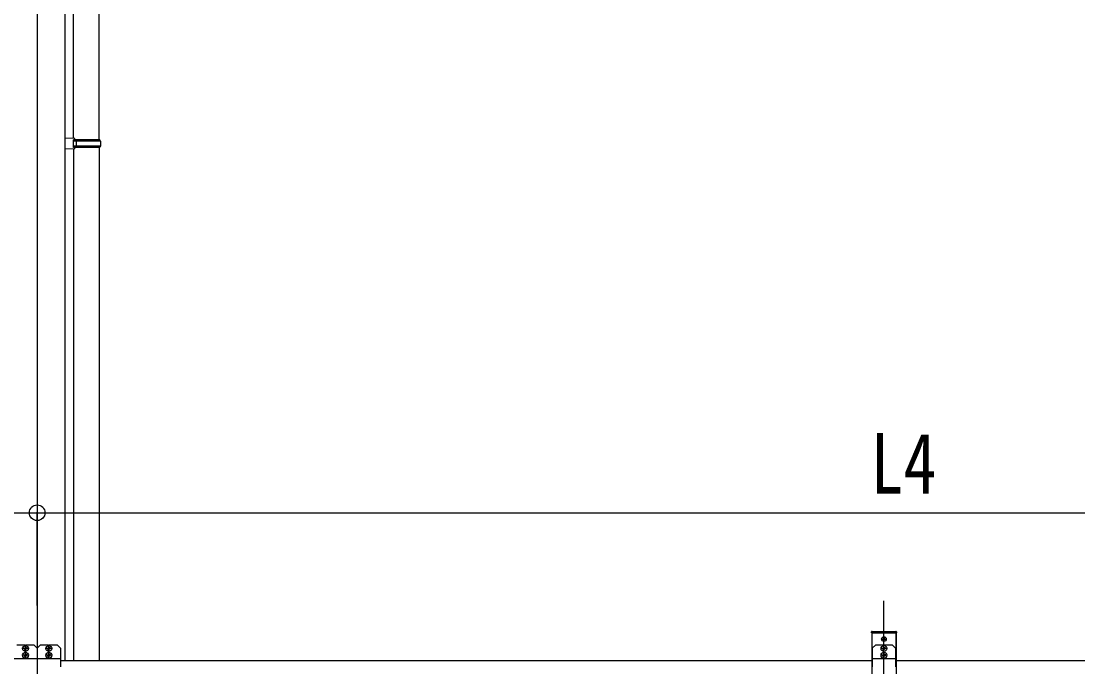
# Model space of a CAD drawing. Units: millimetres, scale not verified. Extents: x -12615 to 12615, y -8910 to 8910.
# Drawn here: x -1366 to 356, y -4873 to -3821 of the extents above; entities that cross this region are included whole.
import ezdxf
from ezdxf.enums import TextEntityAlignment as Align

# ---------------------------------------------------------------- set-up
doc = ezdxf.new("R2010")
doc.units = ezdxf.units.MM
doc.header["$LTSCALE"] = 40
for name, color, linetype in [('0-3_YKK_12', 2, 'Continuous'), ('0-4_YKK_13', 4, 'Continuous'), ('0-5_YKK_A1', 4, 'Continuous'), ('0-6_YKK_D', 6, 'Continuous')]:
    doc.layers.add(name, color=color, linetype=linetype)
doc.styles.add('ＭＳ ゴシック', font='')
doc.styles.get('ＭＳ ゴシック').set_extended_font_data('MS Gothic')

msp = doc.modelspace()

# ---------------------------------------------------------------- linework, layer by layer
at = {"layer": '0-3_YKK_12'}
for p, q in [((-1339.7, -2563.41), (-1339.7, -5737.82)), ((40.3, -5437.82), (40.3, -4765.32)), ((-1358.7, -4849.05), (-1358.7, -4837.58)), ((-1320.7, -4849.05), (-1320.7, -4837.58)), ((36.15, -4827.82), (44.45, -4827.82)), ((40.3, -4831.97), (40.3, -4823.67)), ((40.3, -4849.05), (40.3, -4837.58)), ((-1352.97, -4843.32), (-1364.44, -4843.32)), ((-1352.97, -4854.32), (-1364.44, -4854.32)), ((-1358.7, -4860.05), (-1358.7, -4848.58)), ((-1314.97, -4843.32), (-1326.44, -4843.32)), ((-1314.97, -4854.32), (-1326.44, -4854.32)), ((-1320.7, -4860.05), (-1320.7, -4848.58)), ((46.03, -4843.32), (34.56, -4843.32)), ((46.03, -4854.32), (34.56, -4854.32)), ((40.3, -4860.05), (40.3, -4848.58))]:
    msp.add_line(p, q, dxfattribs=at)
at = {"layer": '0-4_YKK_13'}
for p, q in [((-1238.5, -4015), (-1238.5, -3167.74)), ((-1280.5, -4012.44), (-1280.5, -3170.3)), ((-1278.5, -4012.5), (-1294.5, -4012.03)), ((-1294.5, -4012.03), (-1294.5, -4029.97)), ((-1278.5, -4014.5), (-1278.5, -4012.5)), ((-1278.5, -4029.5), (-1294.5, -4029.97)), ((-1278.5, -4014.5), (-1280.5, -4014.5)), ((-1237.5, -4015), (-1280.5, -4015)), ((-1236.5, -4017), (-1280.5, -4017)), ((-1236.5, -4025), (-1280.5, -4025)), ((-1237.5, -4027), (-1280.5, -4027)), ((-1280.5, -4029.55), (-1280.5, -4862.82)), ((-1278.5, -4029.5), (-1278.5, -4027.5)), ((-1276.03, -4017), (-1275.6, -4015)), ((-1238.5, -4027), (-1238.5, -4862.82)), ((-1236.5, -4017), (-1237.5, -4015)), ((-1236.5, -4025), (-1237.5, -4027)), ((-1236.5, -4017), (-1236.5, -4025)), ((19.8, -4817.82), (19.89, -4816.26)), ((20.8, -4817.82), (19.8, -4817.82)), ((20.8, -4817.82), (59.8, -4817.82)), ((20.89, -4815.32), (59.7, -4815.32)), ((-1359.42, -4837.82), (-1372.7, -4837.82)), ((-1344.7, -4837.82), (-1357.99, -4837.82)), ((-1344.7, -4837.82), (-1339.7, -4842.82)), ((-1334.7, -4837.82), (-1339.7, -4842.82)), ((-1321.42, -4837.82), (-1334.7, -4837.82)), ((-1306.7, -4837.82), (-1319.99, -4837.82)), ((-1306.7, -4837.82), (-1301.7, -4842.82)), ((26.3, -4837.82), (21.3, -4842.82)), ((39.58, -4837.82), (26.3, -4837.82)), ((38.25, -4827.47), (38.25, -4828.17)), ((38.25, -4827.47), (39.45, -4827.47)), ((38.25, -4828.17), (39.45, -4828.17)), ((39.95, -4825.77), (40.65, -4825.77)), ((39.95, -4825.77), (39.95, -4826.97)), ((39.95, -4828.67), (39.95, -4829.87)), ((39.95, -4829.87), (40.65, -4829.87)), ((40.65, -4825.77), (40.65, -4826.97)), ((40.65, -4828.67), (40.65, -4829.87)), ((54.3, -4837.82), (41.01, -4837.82)), ((41.15, -4827.47), (42.35, -4827.47)), ((41.15, -4828.17), (42.35, -4828.17)), ((42.35, -4827.47), (42.35, -4828.17)), ((54.3, -4837.82), (59.3, -4842.82)), ((-1361.08, -4842.72), (-1360.04, -4842.71)), ((-1361.08, -4843.91), (-1360.04, -4843.93)), ((-1361.08, -4853.72), (-1360.04, -4853.71)), ((-1361.08, -4854.91), (-1360.04, -4854.93)), ((-1360.04, -4842.71), (-1359.43, -4842.59)), ((-1360.04, -4843.93), (-1359.43, -4844.05)), ((-1360.04, -4853.71), (-1359.43, -4853.59)), ((-1360.04, -4854.93), (-1359.43, -4855.05)), ((-1359.32, -4841.98), (-1359.43, -4842.59)), ((-1359.32, -4844.66), (-1359.43, -4844.05)), ((-1359.32, -4852.98), (-1359.43, -4853.59)), ((-1359.32, -4855.66), (-1359.43, -4855.05)), ((-1359.3, -4840.94), (-1359.32, -4841.98)), ((-1359.3, -4845.69), (-1359.32, -4844.66)), ((-1359.3, -4851.94), (-1359.32, -4852.98)), ((-1359.3, -4856.69), (-1359.32, -4855.66)), ((-1358.11, -4840.94), (-1358.09, -4841.98)), ((-1358.11, -4845.69), (-1358.09, -4844.66)), ((-1358.11, -4851.94), (-1358.09, -4852.98)), ((-1358.11, -4856.69), (-1358.09, -4855.66)), ((-1358.09, -4841.98), (-1357.98, -4842.59)), ((-1358.09, -4844.66), (-1357.98, -4844.05)), ((-1358.09, -4852.98), (-1357.98, -4853.59)), ((-1358.09, -4855.66), (-1357.98, -4855.05)), ((-1357.37, -4842.71), (-1357.98, -4842.59)), ((-1357.37, -4843.93), (-1357.98, -4844.05)), ((-1357.37, -4853.71), (-1357.98, -4853.59)), ((-1357.37, -4854.93), (-1357.98, -4855.05)), ((-1356.33, -4842.72), (-1357.37, -4842.71)), ((-1356.33, -4843.91), (-1357.37, -4843.93)), ((-1356.33, -4853.72), (-1357.37, -4853.71)), ((-1356.33, -4854.91), (-1357.37, -4854.93)), ((-1339.7, -4842.82), (-1339.7, -4873.1)), ((-1339.7, -4842.82), (-1339.7, -4873.1)), ((-1323.08, -4842.72), (-1322.04, -4842.71)), ((-1323.08, -4843.91), (-1322.04, -4843.93)), ((-1323.08, -4853.72), (-1322.04, -4853.71)), ((-1323.08, -4854.91), (-1322.04, -4854.93)), ((-1322.04, -4842.71), (-1321.43, -4842.59)), ((-1322.04, -4843.93), (-1321.43, -4844.05)), ((-1322.04, -4853.71), (-1321.43, -4853.59)), ((-1322.04, -4854.93), (-1321.43, -4855.05)), ((-1321.32, -4841.98), (-1321.43, -4842.59)), ((-1321.32, -4844.66), (-1321.43, -4844.05)), ((-1321.32, -4852.98), (-1321.43, -4853.59)), ((-1321.32, -4855.66), (-1321.43, -4855.05)), ((-1321.3, -4840.94), (-1321.32, -4841.98)), ((-1321.3, -4845.69), (-1321.32, -4844.66)), ((-1321.3, -4851.94), (-1321.32, -4852.98)), ((-1321.3, -4856.69), (-1321.32, -4855.66)), ((-1320.11, -4840.94), (-1320.09, -4841.98)), ((-1320.11, -4845.69), (-1320.09, -4844.66)), ((-1320.11, -4851.94), (-1320.09, -4852.98)), ((-1320.11, -4856.69), (-1320.09, -4855.66)), ((-1320.09, -4841.98), (-1319.98, -4842.59)), ((-1320.09, -4844.66), (-1319.98, -4844.05)), ((-1320.09, -4852.98), (-1319.98, -4853.59)), ((-1320.09, -4855.66), (-1319.98, -4855.05)), ((-1319.37, -4842.71), (-1319.98, -4842.59)), ((-1319.37, -4843.93), (-1319.98, -4844.05)), ((-1319.37, -4853.71), (-1319.98, -4853.59)), ((-1319.37, -4854.93), (-1319.98, -4855.05)), ((-1318.33, -4842.72), (-1319.37, -4842.71)), ((-1318.33, -4843.91), (-1319.37, -4843.93)), ((-1318.33, -4853.72), (-1319.37, -4853.71)), ((-1318.33, -4854.91), (-1319.37, -4854.93)), ((-1301.7, -4842.82), (-1301.7, -4873.1)), ((21.3, -4842.82), (21.3, -4873.1)), ((37.92, -4843.91), (38.96, -4843.93)), ((37.92, -4854.91), (38.96, -4854.93)), ((37.93, -4842.72), (38.96, -4842.71)), ((37.93, -4853.72), (38.96, -4853.71)), ((38.96, -4842.71), (39.57, -4842.59)), ((38.96, -4843.93), (39.57, -4844.05)), ((38.96, -4853.71), (39.57, -4853.59)), ((38.96, -4854.93), (39.57, -4855.05)), ((39.69, -4841.98), (39.57, -4842.59)), ((39.69, -4844.66), (39.57, -4844.05)), ((39.69, -4852.98), (39.57, -4853.59)), ((39.69, -4855.66), (39.57, -4855.05)), ((39.71, -4840.94), (39.69, -4841.98)), ((39.71, -4845.69), (39.69, -4844.66)), ((39.71, -4851.94), (39.69, -4852.98)), ((39.71, -4856.69), (39.69, -4855.66)), ((40.89, -4840.94), (40.91, -4841.98)), ((40.89, -4845.69), (40.91, -4844.66)), ((40.89, -4851.94), (40.91, -4852.98)), ((40.89, -4856.69), (40.91, -4855.66)), ((40.91, -4841.98), (41.03, -4842.59)), ((40.91, -4844.66), (41.03, -4844.05)), ((40.91, -4852.98), (41.03, -4853.59)), ((40.91, -4855.66), (41.03, -4855.05)), ((41.64, -4842.71), (41.03, -4842.59)), ((41.64, -4843.93), (41.03, -4844.05)), ((41.64, -4853.71), (41.03, -4853.59)), ((41.64, -4854.93), (41.03, -4855.05)), ((42.68, -4842.72), (41.64, -4842.71)), ((42.68, -4843.91), (41.64, -4843.93)), ((42.68, -4853.72), (41.64, -4853.71)), ((42.68, -4854.91), (41.64, -4854.93)), ((59.3, -4842.82), (59.3, -4873.1)), ((-1339.7, -4860.22), (-1377.7, -4860.22)), ((-1301.7, -4860.22), (-1339.7, -4860.22)), ((59.3, -4860.22), (21.3, -4860.22))]:
    msp.add_line(p, q, dxfattribs=at)
for points in [[(-1278.5, -4027.5), (-1280.5, -4027.5), (-1280.5, -4014.5)], [(-1276.03, -4017), (-1276.03, -4025), (-1275.6, -4027)], [(60.7, -4816.26), (60.8, -4817.82), (59.8, -4817.82)]]:
    msp.add_lwpolyline(points, dxfattribs=at)
for centre, radius in [((-1358.7, -4843.32), 4.74), ((-1320.7, -4843.32), 4.74), ((40.3, -4843.32), 4.74), ((40.3, -4827.82), 3.75), ((-1358.7, -4854.32), 4.74), ((-1320.7, -4854.32), 4.74), ((40.3, -4854.32), 4.74)]:
    msp.add_circle(centre, radius, dxfattribs=at)
for centre, radius, start, end in [((20.89, -4816.32), 1, 90, 176.5), ((59.7, -4816.32), 1, 3.5, 90), ((-1358.7, -4837.12), 1, 224.427, 315.573), ((-1320.7, -4837.12), 1, 224.427, 315.573), ((39.45, -4826.97), 0.5, 270, 0), ((39.45, -4828.67), 0.5, 0, 90), ((40.3, -4837.12), 1, 224.427, 315.573), ((41.15, -4826.97), 0.5, 180, 270), ((41.15, -4828.67), 0.5, 90, 180), ((-1358.7, -4843.32), 2.45, 165.9892, 194.0108), ((-1358.7, -4854.32), 2.45, 165.9892, 194.0108), ((-1358.7, -4843.32), 2.45, 75.9892, 104.0108), ((-1358.7, -4843.32), 2.45, 255.9892, 284.0108), ((-1358.7, -4854.32), 2.45, 75.9892, 104.0108), ((-1358.7, -4843.32), 2.45, 345.9892, 14.0108), ((-1358.7, -4854.32), 2.45, 345.9892, 14.0108), ((-1320.7, -4843.32), 2.45, 165.9892, 194.0108), ((-1320.7, -4854.32), 2.45, 165.9892, 194.0108), ((-1320.7, -4843.32), 2.45, 75.9892, 104.0108), ((-1320.7, -4843.32), 2.45, 255.9892, 284.0108), ((-1320.7, -4854.32), 2.45, 75.9892, 104.0108), ((-1320.7, -4843.32), 2.45, 345.9892, 14.0108), ((-1320.7, -4854.32), 2.45, 345.9892, 14.0108), ((40.3, -4843.32), 2.45, 165.9892, 194.0108), ((40.3, -4854.32), 2.45, 165.9892, 194.0108), ((40.3, -4843.32), 2.45, 75.9892, 104.0108), ((40.3, -4843.32), 2.45, 255.9892, 284.0108), ((40.3, -4854.32), 2.45, 75.9892, 104.0108), ((40.3, -4843.32), 2.45, 345.9892, 14.0108), ((40.3, -4854.32), 2.45, 345.9892, 14.0108), ((-1358.7, -4854.32), 2.45, 255.9892, 284.0108), ((-1320.7, -4854.32), 2.45, 255.9892, 284.0108), ((40.3, -4854.32), 2.45, 255.9892, 284.0108)]:
    msp.add_arc(centre, radius, start, end, dxfattribs=at)
at = {"layer": '0-5_YKK_A1'}
for p, q in [((-1294.5, -2958.82), (-1294.5, -4862.82)), ((20.3, -4817.82), (60.3, -4817.82)), ((20.3, -4817.82), (20.3, -5387.82)), ((60.3, -4843.15), (60.3, -4817.82)), ((60.3, -4817.82), (60.3, -5387.82)), ((-1301.7, -4862.82), (21.3, -4862.82)), ((59.3, -4862.82), (1401.3, -4862.82))]:
    msp.add_line(p, q, dxfattribs=at)
at = {"layer": '0-6_YKK_D'}
for p, q in [((-4203.7, -4622.07), (-1339.7, -4622.07)), ((-1339.7, -4773.07), (-1339.7, -4621.07)), ((-1339.7, -4772.07), (-1339.7, -4621.07)), ((-1339.7, -4622.07), (1534.3, -4622.07))]:
    msp.add_line(p, q, dxfattribs=at)
msp.add_circle((-1339.7, -4622.07), 12.75, dxfattribs=at)
msp.add_circle((-1339.7, -4622.07), 12.75, dxfattribs=at)

# ---------------------------------------------------------------- texts
at = {"layer": '0-6_YKK_D', "style": 'ＭＳ ゴシック', "width": 0.8}
msp.add_text('L4', height=98.97, dxfattribs=at).set_placement((18.1, -4620.77), align=Align.BOTTOM_LEFT)

doc.saveas('drawing.dxf')
